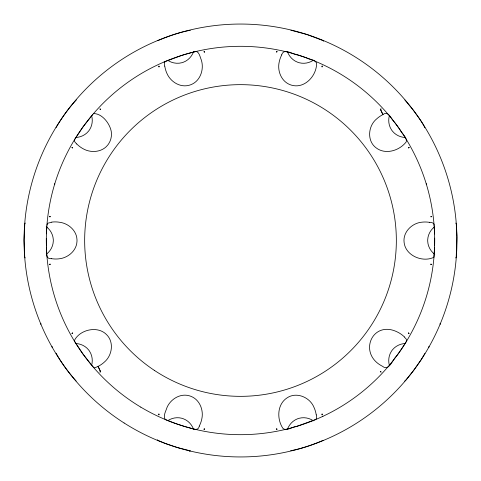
<?xml version="1.0" encoding="UTF-8"?>
<svg xmlns="http://www.w3.org/2000/svg" width="481" height="481" viewBox="0 0 481 481"><rect width="100%" height="100%" fill="white"/><g stroke="black" fill="none" stroke-linecap="round" stroke-linejoin="round"><path stroke-width="0.72" d="M46.326 238.486L46.38 245.526M434.656 243.921L434.674 238.137M434.644 244.45L434.62 245.665M46.429 233.85L46.819 226.485M434.571 247.15L433.934 257.088M46.916 225.228L47.601 223.286L51.786 222.186M424.921 353.421L421.007 359.944L413.582 370.478M56.079 127.579C61.784 117.791 68.549 108.135 76.335 99.946M91.54 365.644C92.971 360.846 92.304 355.405 89.526 351.202A5.309 1.683 54 0 0 88.612 349.934C85.558 346.067 80.742 343.735 75.842 343.512M389.46 115.356C388.047 120.094 388.678 125.451 391.366 129.629A5.339 1.69 54 0 0 392.64 131.373C395.701 135.065 400.39 137.265 405.158 137.488M24.796 223.689L24.05 240.109L24.747 257.203M456.204 257.311L456.92 236.923M193.663 51.467C191.973 56.301 188.197 60.45 183.357 62.229A5.315 1.69 -18 0 1 181.866 62.716C177.489 63.907 172.691 63.191 168.759 60.961M287.337 429.533C288.991 424.825 292.598 420.761 297.27 418.915A5.339 1.696 -18 0 1 299.134 418.296C303.986 416.949 309.367 417.995 313.492 420.839M281.638 54.876C283.964 47.409 292.725 54.63 297.817 54.966M199.362 426.124C198.058 432.01 192.184 428.306 188.474 427.585M406.631 341.041C403.541 346.152 400.21 351.118 396.663 355.922C392.466 359.541 389.117 371.837 382.407 366.239C357.13 353.433 372.739 318.741 398.328 332.491A231.127 79.082 -59.4 0 1 404.383 336.892M24.88 223.557L25.379 223.04M456.12 257.443L455.621 257.96M413.263 370.899L405.501 380.585L404.665 381.054M92.863 114.358L82.991 126.93L74.369 139.959L74.495 141.426L76.671 144.017M433.82 257.317C422.601 262.776 405.537 255.676 404.112 242.472C402.693 232.076 412.169 222.817 422.258 222.15A231.133 79.052 84.3 0 1 429.761 222.39M157.75 40.669C168.146 36.213 179.209 32.293 190.302 30.291M323.25 440.331C312.854 444.799 301.791 448.695 290.698 450.709M98.112 366.492L100.421 371.518L99.801 372.102L100.691 371.789L98.112 366.492L94.619 367.809L93.903 367.694L92.701 366.45L82.942 354.004L74.369 341.041M382.888 114.508L380.579 109.482L381.199 108.898L380.309 109.211L382.888 114.508C388.636 110.089 391.269 119.553 394.781 122.577M93.542 113.564C102.026 113.456 109.62 123.25 111.213 131.211C111.947 135.462 111.123 139.995 108.76 143.621A5.345 1.671 -54 0 1 107.6 145.208C101.744 152.519 90.41 153.186 82.672 148.509A231.12 79.052 -59.7 0 1 76.732 143.921M46.429 254.19C50.463 251.106 53.132 246.224 53.301 241.125A5.345 1.702 -90 0 0 53.277 239.358C52.952 234.349 50.216 229.653 46.242 226.629M434.571 226.81C430.591 229.852 427.934 234.65 427.711 239.676A5.315 1.677 -90 0 0 427.711 241.24C427.886 246.398 430.687 251.268 434.758 254.371M181.235 55.58L165.193 61.514L164.43 62.777L164.67 66.15M313.089 60.42C309.115 63.017 304.058 63.967 299.441 62.789A5.339 1.696 18 0 1 297.571 62.199C292.857 60.432 289.117 56.427 287.452 51.701M167.911 420.58C171.885 417.983 176.942 417.033 181.559 418.211A5.339 1.696 18 0 1 183.429 418.801C188.143 420.568 191.883 424.573 193.548 429.299M165.193 61.514L164.111 61.995L165.356 61.442M181.62 55.453L184.265 54.636M296.735 426.364L315.807 419.486L316.57 418.223L316.33 414.85M184.542 54.551C188.498 53.385 192.472 52.249 196.501 51.407C199.591 52.874 200.084 57.239 201.347 60.071C204.293 69.318 200.336 81.157 190.867 84.692A5.345 1.671 -18 0 1 188.997 85.287C179.96 87.77 170.394 81.638 166.883 73.31A231.12 79.046 -23.7 0 1 164.785 66.101M296.458 426.449C292.214 426.605 286.363 431.746 282.882 428.318C276.737 419.107 277.068 404.437 286.959 397.949C296.416 391.402 310.179 397.336 314.117 407.69A231.12 79.052 -23.7 0 1 316.221 414.893M290.903 30.213L307.094 34.548L323.244 40.669M190.097 450.787L177.549 447.595M75.445 137.506C80.459 137.38 85.426 135.065 88.564 131.127A5.339 1.696 -54 0 0 89.7 129.527C92.244 125.499 92.905 120.4 91.667 115.819M405.555 343.494C400.679 343.62 395.839 345.809 392.694 349.567A5.345 1.69 -54 0 0 391.408 351.304C388.774 355.357 388.077 360.54 389.333 365.181M429.749 222.258C431.541 222.469 434.632 222.907 434.102 225.481M51.251 258.742C44.529 259.139 47.276 251.064 46.423 246.981M189.316 450.811L190.127 450.992L189.141 450.769M187.524 427.32L184.999 426.587M184.433 426.419L177.248 424.098M177.026 447.432L165.53 443.554L157.756 440.331M298.256 55.099L299.465 55.483M299.843 55.604C301.924 56.271 303.998 56.974 306.054 57.714C309.175 59.752 315.35 59.289 316.606 63.155C316.787 75.613 304.846 88.775 291.925 85.269A5.333 1.671 18 0 1 290.247 84.734C281.379 81.499 277.128 70.839 279.214 61.971A231.114 79.046 12.3 0 1 281.74 54.9M176.749 423.923C172.847 422.571 168.993 421.085 165.193 419.486C162.752 416.005 166.065 410.774 167.111 407.215C170.743 399.086 180.213 393.266 189.075 395.731A5.345 1.671 18 0 1 190.939 396.338C199.699 399.651 203.842 410.227 201.786 419.029A231.127 79.052 12.3 0 1 199.254 426.094M404.882 100L413.155 109.963M76.118 381C68.567 372.553 61.478 363.131 56.097 353.198M455.693 223.07L456.072 223.455M24.928 257.545L25.307 257.93M404.329 336.983L406.277 339.189L406.77 340.656M395.142 123.046L396.951 125.475M413.486 110.396C417.508 116.023 421.993 121.603 424.903 127.802M397.186 125.794L399.585 129.142M399.891 129.581C401.581 133.58 407.383 137.313 406.313 141.757C399.627 150.649 385.546 155.092 376.148 147.865C366.75 140.999 368.007 125.824 376.755 118.819A231.127 79.052 48.3 0 1 382.96 114.592M323.442 40.933L323.581 41.3M157.419 439.7L157.558 440.067M456.253 223.797L456.908 236.375M74.254 340.776C79.509 329.659 97.697 325.258 106.674 334.752C114.262 342.256 112.163 355.633 104.245 362.181A231.127 79.052 48.3 0 1 98.04 366.408M434.199 226.779L434.577 234.019M51.239 258.622A231.12 79.052 84.3 0 0 58.742 258.856C67.755 258.075 76.527 250.884 76.972 241.522A5.345 1.671 90 0 0 76.978 239.562C76.587 230.369 68.122 223.16 59.271 222.222A231.042 79.046 -84.5 0 0 51.792 222.096M440.169 323.671L440.163 324.062L440.169 323.671M158.838 414.039L158.82 414.983L159.181 414.207L158.838 414.039M322.18 66.017L322.162 66.961L321.819 66.793L322.18 66.017M54.738 183.952L54.684 184.445L54.738 183.952M50.222 216.462L50.168 216.841L49.321 216.733L50.222 216.462M430.832 264.159L430.778 264.538L431.679 264.267L430.832 264.159M204.184 428.83L204.022 429.671L204.563 428.896L204.184 428.83M276.978 51.329L276.815 52.17L276.437 52.104L276.978 51.329M72.607 147.763L72.433 148.106L71.861 147.354L72.607 147.763M408.567 332.894L408.393 333.237L409.139 333.646L408.567 332.894M428.998 346.879L428.691 347.126L428.998 346.879M72.433 332.894L71.861 333.646L72.607 333.237L72.433 332.894M409.139 147.354L408.567 148.106L408.393 147.763L409.139 147.354M100.691 109.211L100.421 109.482L99.801 108.898L100.691 109.211M380.579 371.518L380.309 371.789L381.199 372.102L380.579 371.518M322.793 416.281L322.408 416.558L322.793 416.281M52.309 347.126L52.002 346.879L52.309 347.126M159.181 66.793L158.838 66.961L158.82 66.017L159.181 66.793M322.162 414.039L321.819 414.207L322.18 414.983L322.162 414.039M40.831 323.671L40.837 324.062L40.831 323.671M426.413 184.415L426.262 183.952L426.413 184.415M204.563 52.104L204.184 52.17L204.022 51.329L204.563 52.104M276.815 428.83L276.437 428.896L276.978 429.671L276.815 428.83M50.168 264.159L49.321 264.267L50.222 264.538L50.168 264.159M431.679 216.733L430.832 216.841L430.778 216.462L431.679 216.733M154.257 370.304A155.844 155.844 0 0 0 396.037 250.288A155.844 155.844 0 0 0 171.206 100.908A155.844 155.844 0 0 0 154.257 370.304M140.801 407.136A194.186 194.186 0 0 0 434.662 243.518A194.186 194.186 0 0 0 146.032 70.839A194.186 194.186 0 0 0 140.801 407.136M124.128 423.003A216.45 216.45 0 0 0 456.74 250.03A216.45 216.45 0 0 0 140.632 48.467A216.45 216.45 0 0 0 124.128 423.003"/></g></svg>
